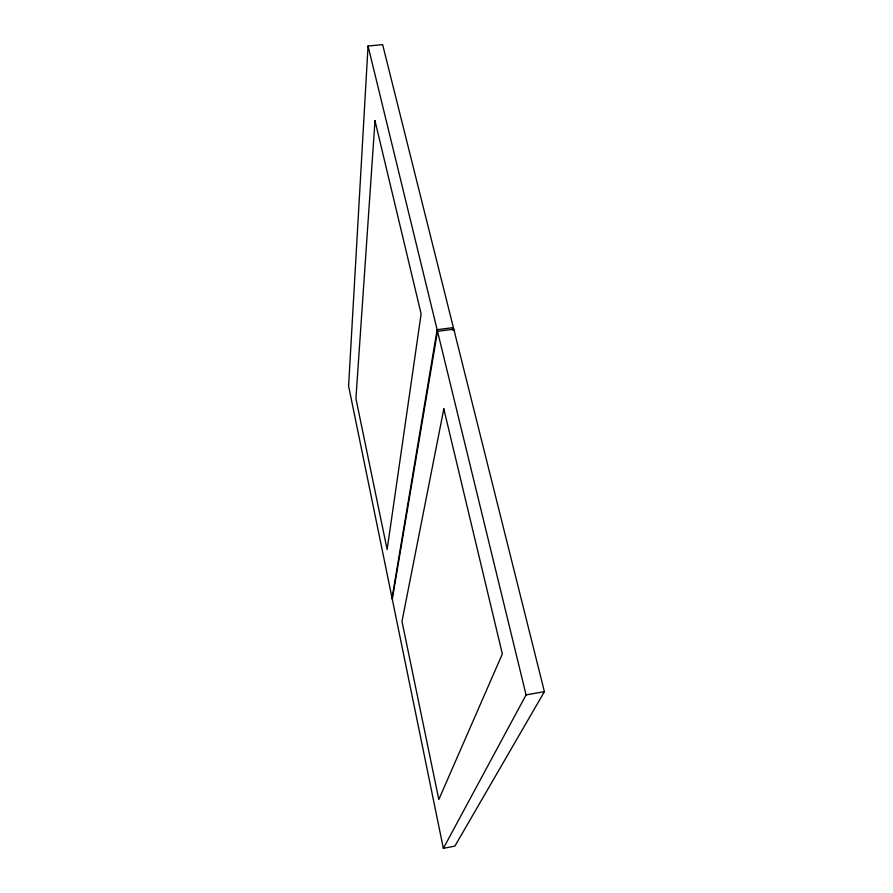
<?xml version="1.0" encoding="UTF-8"?>
<svg xmlns="http://www.w3.org/2000/svg" width="893" height="893" viewBox="0 0 893 893"><rect width="100%" height="100%" fill="white"/><g stroke="black" fill="none" stroke-linecap="round" stroke-linejoin="round"><path stroke-width="1.34" d="M368.05 46.012L348.594 385.988L443.352 848.35L454.872 846.117L544.406 691.651L382.651 44.65L368.05 46.012L526.077 694.899L443.352 848.35M392.049 598.042L437.135 329.696L453.387 327.597L452.874 330.332M392.284 599.192L437.525 331.303L453.789 329.193M526.077 694.899L544.406 691.651M375.004 120.745L355.916 398.535L387.138 549.541L421.128 313.889L375.004 120.745M443.821 408.894L401.984 621.349L438.82 799.514L502.346 653.933L443.821 408.894"/></g></svg>
